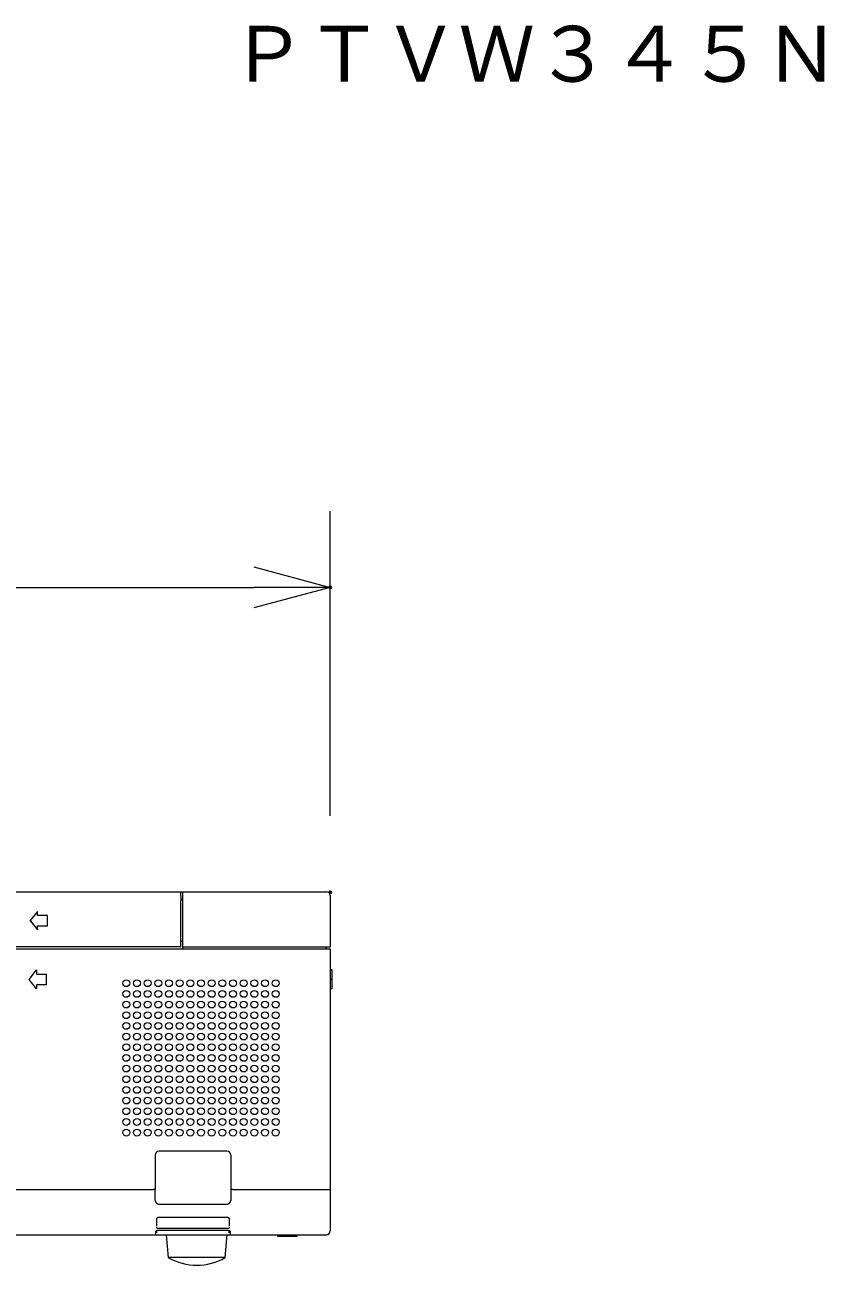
# Model space of a CAD drawing. Units: millimetres, scale not verified. Extents: x -62 to 63, y -56 to 57.
# Drawn here: x 38.61 to 59.58, y 15.68 to 48.23 of the extents above; entities that cross this region are included whole.
import ezdxf
from ezdxf.enums import TextEntityAlignment as Align

# ---------------------------------------------------------------- set-up
doc = ezdxf.new("R2010")
doc.units = ezdxf.units.MM
doc.header["$LTSCALE"] = 0.125
doc.header["$PDMODE"] = 32
doc.header["$PDSIZE"] = 0.0625
for name, color, linetype, lineweight in [('0-0_0', 7, 'Continuous', 9), ('0-4_GAIKEI', 1, 'Continuous', 18), ('0-5_SUNPO', 7, 'Continuous', 9)]:
    doc.layers.add(name, color=color, linetype=linetype, lineweight=lineweight)
doc.layers.add('0-1_DEFPOINTS', color=7, linetype='Continuous')
doc.layers.add('0-6_TOUROKU', color=7, linetype='Continuous')
doc.styles.add('ＭＳ ゴシック', font='')
doc.styles.get('ＭＳ ゴシック').set_extended_font_data('MS Gothic')

# ---------------------------------------------------------------- blocks, each defined once
blk = doc.blocks.new('_OPEN30')
at = {"layer": '0-0_0'}
blk.add_line((0, 0), (-1, 0), dxfattribs=at)
blk.add_lwpolyline([(-1, 0.26795), (0, 0), (-1, -0.26795)], dxfattribs=at)
blk = doc.blocks.new('D6')
at = {"layer": '0-1_DEFPOINTS'}
for p in [(41.9521, 28.3941), (14.0121, 20.3941), (41.9521, 20.3941)]:
    blk.add_point(p, dxfattribs=at)
at = {"layer": '0-5_SUNPO'}
for p, q in [((14.0121, 22.3941), (14.0121, 30.3941)), ((41.9521, 22.3941), (41.9521, 30.3941)), ((16.0121, 28.3941), (39.9521, 28.3941))]:
    blk.add_line(p, q, dxfattribs=at)
at = {"layer": '0-5_SUNPO', "xscale": 2, "yscale": 2, "rotation": 180}
blk.add_blockref('_OPEN30', (14.0121, 28.3941), dxfattribs=at)
at = {"layer": '0-5_SUNPO', "xscale": 2, "yscale": 2}
blk.add_blockref('_OPEN30', (41.9521, 28.3941), dxfattribs=at)
at = {"layer": '0-5_SUNPO', "style": 'ＭＳ ゴシック'}
blk.add_text('279', height=1.833, dxfattribs=at).set_placement((26.1071, 28.8941), align=Align.BOTTOM_LEFT)

msp = doc.modelspace()

# ---------------------------------------------------------------- linework, layer by layer
at = {"layer": '0-4_GAIKEI', "color": 7}
for p, q in [((33.5553, 25.479), (42.6964, 25.479)), ((42.6964, 25.479), (42.7397, 25.479)), ((42.7397, 25.479), (42.7558, 25.479)), ((42.7558, 25.479), (46.5258, 25.479)), ((46.6258, 25.379), (46.6258, 25.3688)), ((46.6258, 25.3688), (46.6258, 25.3381)), ((46.6258, 25.3381), (46.6258, 25.2877)), ((46.6258, 25.2877), (46.6258, 25.2183)), ((46.6258, 25.2183), (46.6258, 25.1311)), ((46.6258, 25.1311), (46.6258, 25.0276)), ((46.6258, 25.0276), (46.6258, 24.9095)), ((46.6258, 24.9095), (46.6258, 24.779)), ((46.6258, 24.779), (46.6258, 24.6383)), ((46.6258, 24.6383), (46.6258, 24.4896)), ((46.6258, 24.4896), (46.6258, 24.3357)), ((46.6258, 24.3357), (46.6258, 24.179)), ((46.6258, 24.179), (46.6258, 24.029)), ((46.5085, 24.029), (46.5093, 23.979)), ((46.6258, 23.9769), (46.6258, 16.579)), ((24.3258, 16.479), (46.5258, 16.479)), ((42.3258, 16.479), (42.3784, 15.8785)), ((43.8733, 15.8785), (43.9258, 16.479)), ((42.3886, 15.8785), (42.3784, 15.8785)), ((42.4189, 15.8785), (42.3886, 15.8785)), ((42.4685, 15.8785), (42.4189, 15.8785)), ((42.536, 15.8785), (42.4685, 15.8785)), ((42.6196, 15.8785), (42.536, 15.8785)), ((42.717, 15.8785), (42.6196, 15.8785)), ((42.8256, 15.8785), (42.717, 15.8785)), ((42.9424, 15.8785), (42.8256, 15.8785)), ((43.0641, 15.8785), (42.9424, 15.8785)), ((43.1876, 15.8785), (43.0641, 15.8785)), ((43.3093, 15.8785), (43.1876, 15.8785)), ((43.4261, 15.8785), (43.3093, 15.8785)), ((43.5347, 15.8785), (43.4261, 15.8785)), ((43.6321, 15.8785), (43.5347, 15.8785)), ((43.7157, 15.8785), (43.6321, 15.8785)), ((43.7832, 15.8785), (43.7157, 15.8785)), ((43.8328, 15.8785), (43.7832, 15.8785)), ((43.8631, 15.8785), (43.8328, 15.8785)), ((43.8733, 15.8785), (43.8631, 15.8785))]:
    msp.add_line(p, q, dxfattribs=at)
at = {"layer": '0-4_GAIKEI'}
for p, q in [((42.6964, 25.479), (42.7088, 25.2432)), ((42.7558, 24.029), (42.7558, 25.479)), ((42.7054, 24.029), (42.7088, 25.2432)), ((42.7089, 25.279), (42.7558, 25.279)), ((38.9455, 24.9635), (38.7555, 24.7216)), ((38.9455, 24.8571), (38.9455, 24.9635)), ((39.2055, 24.8571), (38.9455, 24.8571)), ((39.2055, 24.5861), (39.2055, 24.8571)), ((38.7555, 24.7216), (38.9455, 24.4796)), ((38.7555, 24.719), (38.7555, 24.7216)), ((38.7555, 24.719), (38.8494, 24.5991)), ((38.8494, 24.5991), (38.9455, 24.4751)), ((38.9455, 24.5861), (39.2055, 24.5861)), ((38.9455, 24.4796), (38.9455, 24.5861)), ((38.9455, 24.583), (39.2055, 24.583)), ((38.9455, 24.4751), (38.9455, 24.4796)), ((39.2055, 24.583), (39.2055, 24.5861)), ((42.7058, 24.179), (42.7558, 24.179)), ((21.3377, 23.9769), (46.6258, 23.9769)), ((42.6964, 24.029), (33.5553, 24.029)), ((42.6964, 24.029), (42.7054, 24.029)), ((42.7558, 24.029), (46.6258, 24.029)), ((42.7558, 23.979), (42.7558, 24.029)), ((38.7258, 23.179), (38.9158, 23.429)), ((38.9158, 22.929), (38.7258, 23.179)), ((38.9158, 23.429), (38.9158, 23.319)), ((38.9158, 23.319), (39.1758, 23.319)), ((39.1758, 23.319), (39.1758, 23.039)), ((46.6758, 23.429), (46.6258, 23.429)), ((46.6758, 23.179), (46.6258, 23.179)), ((46.6758, 23.179), (46.6758, 23.429)), ((46.6758, 22.929), (46.6758, 23.179)), ((39.1758, 23.039), (38.9158, 23.039)), ((38.9158, 23.039), (38.9158, 22.929)), ((46.6758, 22.929), (46.6258, 22.929)), ((42.0423, 18.6079), (42.0348, 18.5692)), ((42.0348, 18.5692), (42.0348, 17.6676)), ((42.0641, 18.6408), (42.0423, 18.6079)), ((42.0969, 18.6626), (42.0641, 18.6408)), ((42.1357, 18.67), (42.0969, 18.6626)), ((43.916, 18.6701), (42.1357, 18.6701)), ((43.9548, 18.6626), (43.916, 18.67)), ((43.9876, 18.6408), (43.9548, 18.6626)), ((44.0094, 18.6079), (43.9876, 18.6408)), ((44.0169, 18.5692), (44.0094, 18.6079)), ((44.0169, 18.5692), (44.0169, 17.6676)), ((35.545, 17.6657), (41.9857, 17.6657)), ((41.99, 17.6657), (41.9857, 17.6657)), ((41.9942, 17.6658), (41.99, 17.6657)), ((42.0022, 17.6659), (41.9942, 17.6658)), ((42.0062, 17.6659), (42.0022, 17.6659)), ((42.01, 17.666), (42.0062, 17.6659)), ((42.0136, 17.6661), (42.01, 17.666)), ((42.0169, 17.6662), (42.0136, 17.6661)), ((42.0201, 17.6664), (42.0169, 17.6662)), ((42.0231, 17.6665), (42.0201, 17.6664)), ((42.0257, 17.6666), (42.0231, 17.6665)), ((42.0281, 17.6668), (42.0257, 17.6666)), ((42.0302, 17.667), (42.0281, 17.6668)), ((42.032, 17.6671), (42.0302, 17.667)), ((42.0334, 17.6673), (42.032, 17.6671)), ((42.0345, 17.6675), (42.0334, 17.6673)), ((42.0352, 17.6677), (42.0345, 17.6675)), ((42.0352, 17.5202), (42.0348, 17.6676)), ((42.0356, 17.6679), (42.0352, 17.6677)), ((42.0357, 17.6679), (42.0356, 17.6679)), ((44.0161, 17.6679), (44.016, 17.6679)), ((44.0165, 17.6677), (44.0161, 17.6679)), ((44.0172, 17.6675), (44.0165, 17.6677)), ((44.0169, 17.6676), (44.0165, 17.5202)), ((44.0198, 17.6671), (44.0172, 17.6675)), ((44.0236, 17.6668), (44.0198, 17.6671)), ((44.0288, 17.6665), (44.0236, 17.6668)), ((44.0348, 17.6662), (44.0288, 17.6665)), ((44.0419, 17.666), (44.0348, 17.6662)), ((44.0495, 17.6659), (44.0419, 17.666)), ((44.0577, 17.6658), (44.0495, 17.6659)), ((44.066, 17.6657), (44.0577, 17.6658)), ((44.066, 17.6657), (46.6258, 17.6657)), ((42.0359, 17.3763), (42.0352, 17.5202)), ((42.0367, 17.379), (42.0372, 17.3702)), ((42.0372, 17.3702), (42.0385, 17.3614)), ((42.0385, 17.3614), (42.0406, 17.3526)), ((42.0406, 17.3526), (42.0434, 17.344)), ((42.0434, 17.344), (42.0469, 17.336)), ((42.0469, 17.336), (42.0511, 17.3282)), ((42.0511, 17.3282), (42.0562, 17.3206)), ((42.0562, 17.3206), (42.0619, 17.3134)), ((42.0619, 17.3134), (42.068, 17.3071)), ((42.068, 17.3071), (42.0748, 17.3012)), ((42.0748, 17.3012), (42.0824, 17.2957)), ((42.0824, 17.2957), (42.0906, 17.2908)), ((42.0906, 17.2908), (42.0968, 17.2878)), ((42.0968, 17.2878), (42.1033, 17.2851)), ((42.1033, 17.2851), (42.1102, 17.2829)), ((42.1102, 17.2829), (42.1174, 17.2811)), ((42.1174, 17.2811), (42.1239, 17.28)), ((42.1239, 17.28), (42.1308, 17.2793)), ((42.1308, 17.2793), (42.1379, 17.279)), ((42.1379, 17.279), (43.9138, 17.279)), ((43.9138, 17.279), (43.9294, 17.2802)), ((43.9294, 17.2802), (43.9448, 17.2839)), ((43.9448, 17.2839), (43.9591, 17.2898)), ((43.9591, 17.2898), (43.9659, 17.2935)), ((43.9659, 17.2935), (43.9723, 17.2977)), ((43.9723, 17.2977), (43.9786, 17.3026)), ((43.9786, 17.3026), (43.9845, 17.3079)), ((43.9845, 17.3079), (43.99, 17.3137)), ((43.99, 17.3137), (43.9949, 17.3198)), ((43.9949, 17.3198), (43.9997, 17.3268)), ((43.9997, 17.3268), (44.0039, 17.3342)), ((44.0039, 17.3342), (44.0075, 17.342)), ((44.0075, 17.342), (44.0104, 17.3502)), ((44.0104, 17.3502), (44.0123, 17.3571)), ((44.0123, 17.3571), (44.0137, 17.3643)), ((44.0137, 17.3643), (44.0146, 17.3716)), ((44.0146, 17.3716), (44.0149, 17.379)), ((44.0165, 17.5202), (44.0158, 17.3763)), ((42.0854, 16.9195), (42.0937, 16.9279)), ((42.0937, 16.9279), (42.0995, 16.9322)), ((42.0995, 16.9322), (42.1062, 16.9358)), ((42.1062, 16.9358), (42.1108, 16.9375)), ((42.1108, 16.9375), (42.1156, 16.9386)), ((42.1156, 16.9386), (42.119, 16.9391)), ((42.119, 16.9391), (42.1226, 16.9392)), ((42.1225, 16.9393), (43.9292, 16.9393)), ((43.9292, 16.9391), (43.9315, 16.9391)), ((43.9315, 16.9391), (43.9338, 16.939)), ((43.9338, 16.939), (43.9379, 16.9383)), ((43.9379, 16.9383), (43.9418, 16.9372)), ((43.9418, 16.9372), (43.9466, 16.9352)), ((43.9466, 16.9352), (43.9509, 16.933)), ((43.9509, 16.933), (43.9571, 16.9287)), ((43.9571, 16.9287), (43.9623, 16.9239)), ((42.0687, 16.6821), (42.0674, 16.6751)), ((42.0674, 16.6751), (42.0681, 16.6695)), ((42.0694, 16.7907), (42.068, 16.7105)), ((42.0681, 16.6695), (42.0705, 16.6641)), ((42.0724, 16.6889), (42.0687, 16.6821)), ((42.071, 16.8824), (42.0694, 16.7907)), ((42.0705, 16.6641), (42.0746, 16.6591)), ((42.0714, 16.8825), (42.0731, 16.8965)), ((42.0731, 16.8965), (42.0792, 16.9105)), ((42.0746, 16.6591), (42.0803, 16.6545)), ((42.0792, 16.9105), (42.0854, 16.9195)), ((42.0803, 16.6545), (42.0877, 16.6507)), ((42.0877, 16.6507), (42.0967, 16.6477)), ((42.0967, 16.6477), (42.1067, 16.6459)), ((42.1067, 16.6459), (42.1172, 16.6453)), ((43.9345, 16.6453), (42.1172, 16.6453)), ((43.9345, 16.6453), (43.9347, 16.6453)), ((43.9347, 16.6453), (43.9348, 16.6453)), ((43.9348, 16.6453), (43.9555, 16.6479)), ((43.9555, 16.6479), (43.9718, 16.6548)), ((43.9623, 16.9239), (43.9694, 16.9154)), ((43.9694, 16.9154), (43.9746, 16.9065)), ((43.9718, 16.6548), (43.9814, 16.6645)), ((43.9746, 16.9065), (43.979, 16.8945)), ((43.979, 16.8945), (43.9803, 16.8825)), ((43.9829, 16.6823), (43.9793, 16.6889)), ((43.9823, 16.7907), (43.9807, 16.8824)), ((43.9814, 16.6645), (43.9843, 16.6756)), ((43.9837, 16.7105), (43.9823, 16.7907)), ((43.9843, 16.6756), (43.9829, 16.6823)), ((42.0455, 16.5731), (42.0456, 16.5732)), ((42.0456, 16.5732), (42.047, 16.5744)), ((42.047, 16.5744), (42.0499, 16.5765)), ((42.0516, 16.5228), (42.0488, 16.5765)), ((42.0499, 16.5765), (42.0555, 16.5798)), ((42.0545, 16.4902), (42.0516, 16.5228)), ((42.0574, 16.479), (42.0545, 16.4902)), ((42.0555, 16.5798), (42.0631, 16.5835)), ((42.0631, 16.5835), (42.0749, 16.5881)), ((42.0749, 16.5881), (42.0892, 16.5923)), ((42.0765, 16.5289), (42.0765, 16.5886)), ((42.0892, 16.5923), (42.1069, 16.5962)), ((42.1069, 16.5962), (42.1262, 16.5987)), ((42.1262, 16.5987), (42.1383, 16.5993)), ((42.1383, 16.5993), (42.1507, 16.5992)), ((42.1507, 16.5998), (43.901, 16.5998)), ((43.9009, 16.5994), (43.9163, 16.5992)), ((43.9163, 16.5992), (43.931, 16.5981)), ((43.931, 16.5981), (43.9483, 16.5955)), ((43.9483, 16.5955), (43.9642, 16.5919)), ((43.9642, 16.5919), (43.9789, 16.5873)), ((43.9752, 16.5289), (43.9752, 16.5886)), ((43.9789, 16.5873), (43.9909, 16.5825)), ((43.9909, 16.5825), (43.9988, 16.5784)), ((44.0001, 16.5228), (43.9972, 16.4901)), ((43.9988, 16.5784), (44.0039, 16.575)), ((44.0029, 16.5765), (44.0001, 16.5228)), ((44.0039, 16.575), (44.0062, 16.5732)), ((45.6449, 16.429), (45.6449, 16.479)), ((45.7549, 16.429), (45.6449, 16.429)), ((45.7549, 16.429), (45.7549, 16.479))]:
    msp.add_line(p, q, dxfattribs=at)
for points in [[(45.3649, 16.429), (45.2549, 16.429), (45.2549, 16.479)], [(45.6449, 16.429), (45.3649, 16.429), (45.3649, 16.479)]]:
    msp.add_lwpolyline(points, dxfattribs=at)
for centre in [(41.2758, 23.079), (41.5558, 23.079), (41.8358, 23.079), (42.1158, 23.079), (42.3958, 23.079), (42.6758, 23.079), (42.9558, 23.079), (43.2358, 23.079), (43.5158, 23.079), (43.7958, 23.079), (44.0758, 23.079), (44.3558, 23.079), (44.6358, 23.079), (44.9158, 23.079), (45.1958, 23.079), (41.2758, 22.799), (41.5558, 22.799), (41.8358, 22.799), (42.1158, 22.799), (42.3958, 22.799), (42.6758, 22.799), (42.9558, 22.799), (43.2358, 22.799), (43.5158, 22.799), (43.7958, 22.799), (44.0758, 22.799), (44.3558, 22.799), (44.6358, 22.799), (44.9158, 22.799), (45.1958, 22.799), (41.2758, 22.519), (41.5558, 22.519), (41.8358, 22.519), (42.1158, 22.519), (42.3958, 22.519), (42.6758, 22.519), (42.9558, 22.519), (43.2358, 22.519), (43.5158, 22.519), (43.7958, 22.519), (44.0758, 22.519), (44.3558, 22.519), (44.6358, 22.519), (44.9158, 22.519), (45.1958, 22.519), (41.2758, 22.239), (41.5558, 22.239), (41.8358, 22.239), (42.1158, 22.239), (42.3958, 22.239), (42.6758, 22.239), (42.9558, 22.239), (43.2358, 22.239), (43.5158, 22.239), (43.7958, 22.239), (44.0758, 22.239), (44.3558, 22.239), (44.6358, 22.239), (44.9158, 22.239), (45.1958, 22.239), (41.2758, 21.959), (41.5558, 21.959), (41.8358, 21.959), (42.1158, 21.959), (42.3958, 21.959), (42.6758, 21.959), (42.9558, 21.959), (43.2358, 21.959), (43.5158, 21.959), (43.7958, 21.959), (44.0758, 21.959), (44.3558, 21.959), (44.6358, 21.959), (44.9158, 21.959), (45.1958, 21.959), (41.2758, 21.679), (41.2758, 21.399), (41.5558, 21.679), (41.5558, 21.399), (41.8358, 21.679), (41.8358, 21.399), (42.1158, 21.679), (42.1158, 21.399), (42.3958, 21.679), (42.3958, 21.399), (42.6758, 21.679), (42.6758, 21.399), (42.9558, 21.679), (42.9558, 21.399), (43.2358, 21.679), (43.2358, 21.399), (43.5158, 21.679), (43.5158, 21.399), (43.7958, 21.679), (43.7958, 21.399), (44.0758, 21.679), (44.0758, 21.399), (44.3558, 21.679), (44.3558, 21.399), (44.6358, 21.679), (44.6358, 21.399), (44.9158, 21.679), (44.9158, 21.399), (45.1958, 21.679), (45.1958, 21.399), (41.2758, 21.119), (41.5558, 21.119), (41.8358, 21.119), (42.1158, 21.119), (42.3958, 21.119), (42.6758, 21.119), (42.9558, 21.119), (43.2358, 21.119), (43.5158, 21.119), (43.7958, 21.119), (44.0758, 21.119), (44.3558, 21.119), (44.6358, 21.119), (44.9158, 21.119), (45.1958, 21.119), (41.2758, 20.839), (41.5558, 20.839), (41.8358, 20.839), (42.1158, 20.839), (42.3958, 20.839), (42.6758, 20.839), (42.9558, 20.839), (43.2358, 20.839), (43.5158, 20.839), (43.7958, 20.839), (44.0758, 20.839), (44.3558, 20.839), (44.6358, 20.839), (44.9158, 20.839), (45.1958, 20.839), (41.2758, 20.559), (41.5558, 20.559), (41.8358, 20.559), (42.1158, 20.559), (42.3958, 20.559), (42.6758, 20.559), (42.9558, 20.559), (43.2358, 20.559), (43.5158, 20.559), (43.7958, 20.559), (44.0758, 20.559), (44.3558, 20.559), (44.6358, 20.559), (44.9158, 20.559), (45.1958, 20.559), (41.2758, 20.279), (41.5558, 20.279), (41.8358, 20.279), (42.1158, 20.279), (42.3958, 20.279), (42.6758, 20.279), (42.9558, 20.279), (43.2358, 20.279), (43.5158, 20.279), (43.7958, 20.279), (44.0758, 20.279), (44.3558, 20.279), (44.6358, 20.279), (44.9158, 20.279), (45.1958, 20.279), (41.2758, 19.999), (41.5558, 19.999), (41.8358, 19.999), (42.1158, 19.999), (42.3958, 19.999), (42.6758, 19.999), (42.9558, 19.999), (43.2358, 19.999), (43.5158, 19.999), (43.7958, 19.999), (44.0758, 19.999), (44.3558, 19.999), (44.6358, 19.999), (44.9158, 19.999), (45.1958, 19.999), (41.2758, 19.719), (41.5558, 19.719), (41.8358, 19.719), (42.1158, 19.719), (42.3958, 19.719), (42.6758, 19.719), (42.9558, 19.719), (43.2358, 19.719), (43.5158, 19.719), (43.7958, 19.719), (44.0758, 19.719), (44.3558, 19.719), (44.6358, 19.719), (44.9158, 19.719), (45.1958, 19.719), (41.2758, 19.439), (41.2758, 19.159), (41.5558, 19.439), (41.5558, 19.159), (41.8358, 19.439), (41.8358, 19.159), (42.1158, 19.439), (42.1158, 19.159), (42.3958, 19.439), (42.3958, 19.159), (42.6758, 19.439), (42.6758, 19.159), (42.9558, 19.439), (42.9558, 19.159), (43.2358, 19.439), (43.2358, 19.159), (43.5158, 19.439), (43.5158, 19.159), (43.7958, 19.439), (43.7958, 19.159), (44.0758, 19.439), (44.0758, 19.159), (44.3558, 19.439), (44.3558, 19.159), (44.6358, 19.439), (44.6358, 19.159), (44.9158, 19.439), (44.9158, 19.159), (45.1958, 19.439), (45.1958, 19.159)]:
    msp.add_circle(centre, 0.09, dxfattribs=at)
at = {"layer": '0-4_GAIKEI', "color": 7}
for centre, radius, start, end in [((46.5258, 25.379), 0.1, 0, 90), ((46.5258, 16.579), 0.1, 270, 0), ((43.1258, 17.179), 1.5, 240.11183, 299.88817)]:
    msp.add_arc(centre, radius, start, end, dxfattribs=at)

# ---------------------------------------------------------------- block references
at = {"layer": '0-5_SUNPO'}
msp.add_blockref('D6', (4.6737, 5.0722), dxfattribs=at)

# ---------------------------------------------------------------- texts
at = {"layer": '0-6_TOUROKU', "style": 'ＭＳ ゴシック'}
msp.add_text('ＰＴＶＷ３４５Ｎ', height=1.466, dxfattribs=at).set_placement((43.9977, 46.2944), align=Align.BOTTOM_LEFT)

doc.saveas('drawing.dxf')
